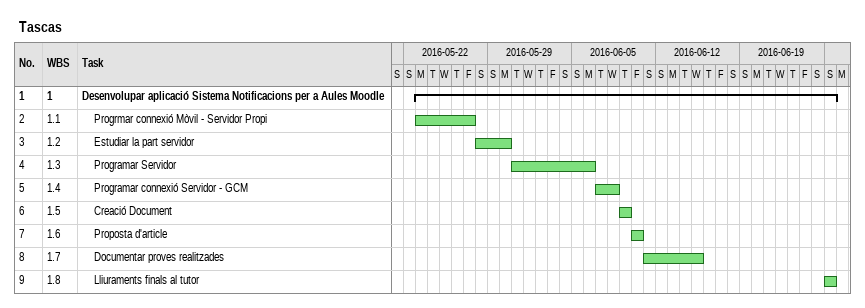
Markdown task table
Tascas

| ID | WBS | Task | Start | Finish |
|---|---|---|---|---|
| 1 | 1 | **Desenvolupar aplicació Sistema Notificacions per a Aules Moodle** | 2016-05-23 | 2016-06-26 |
| 2 | 1.1 | Progrmar connexió Mòvil - Servidor Propi | 2016-05-23 | 2016-05-27 |
| 3 | 1.2 | Estudiar la part servidor | 2016-05-28 | 2016-05-30 |
| 4 | 1.3 | Programar Servidor | 2016-05-31 | 2016-06-06 |
| 5 | 1.4 | Programar connexió Servidor - GCM | 2016-06-07 | 2016-06-08 |
| 6 | 1.5 | Creació Document | 2016-06-09 | 2016-06-09 |
| 7 | 1.6 | Proposta d'article | 2016-06-10 | 2016-06-10 |
| 8 | 1.7 | Documentar proves realitzades | 2016-06-11 | 2016-06-15 |
| 9 | 1.8 | Lliuraments finals al tutor | 2016-06-26 | 2016-06-26 |
